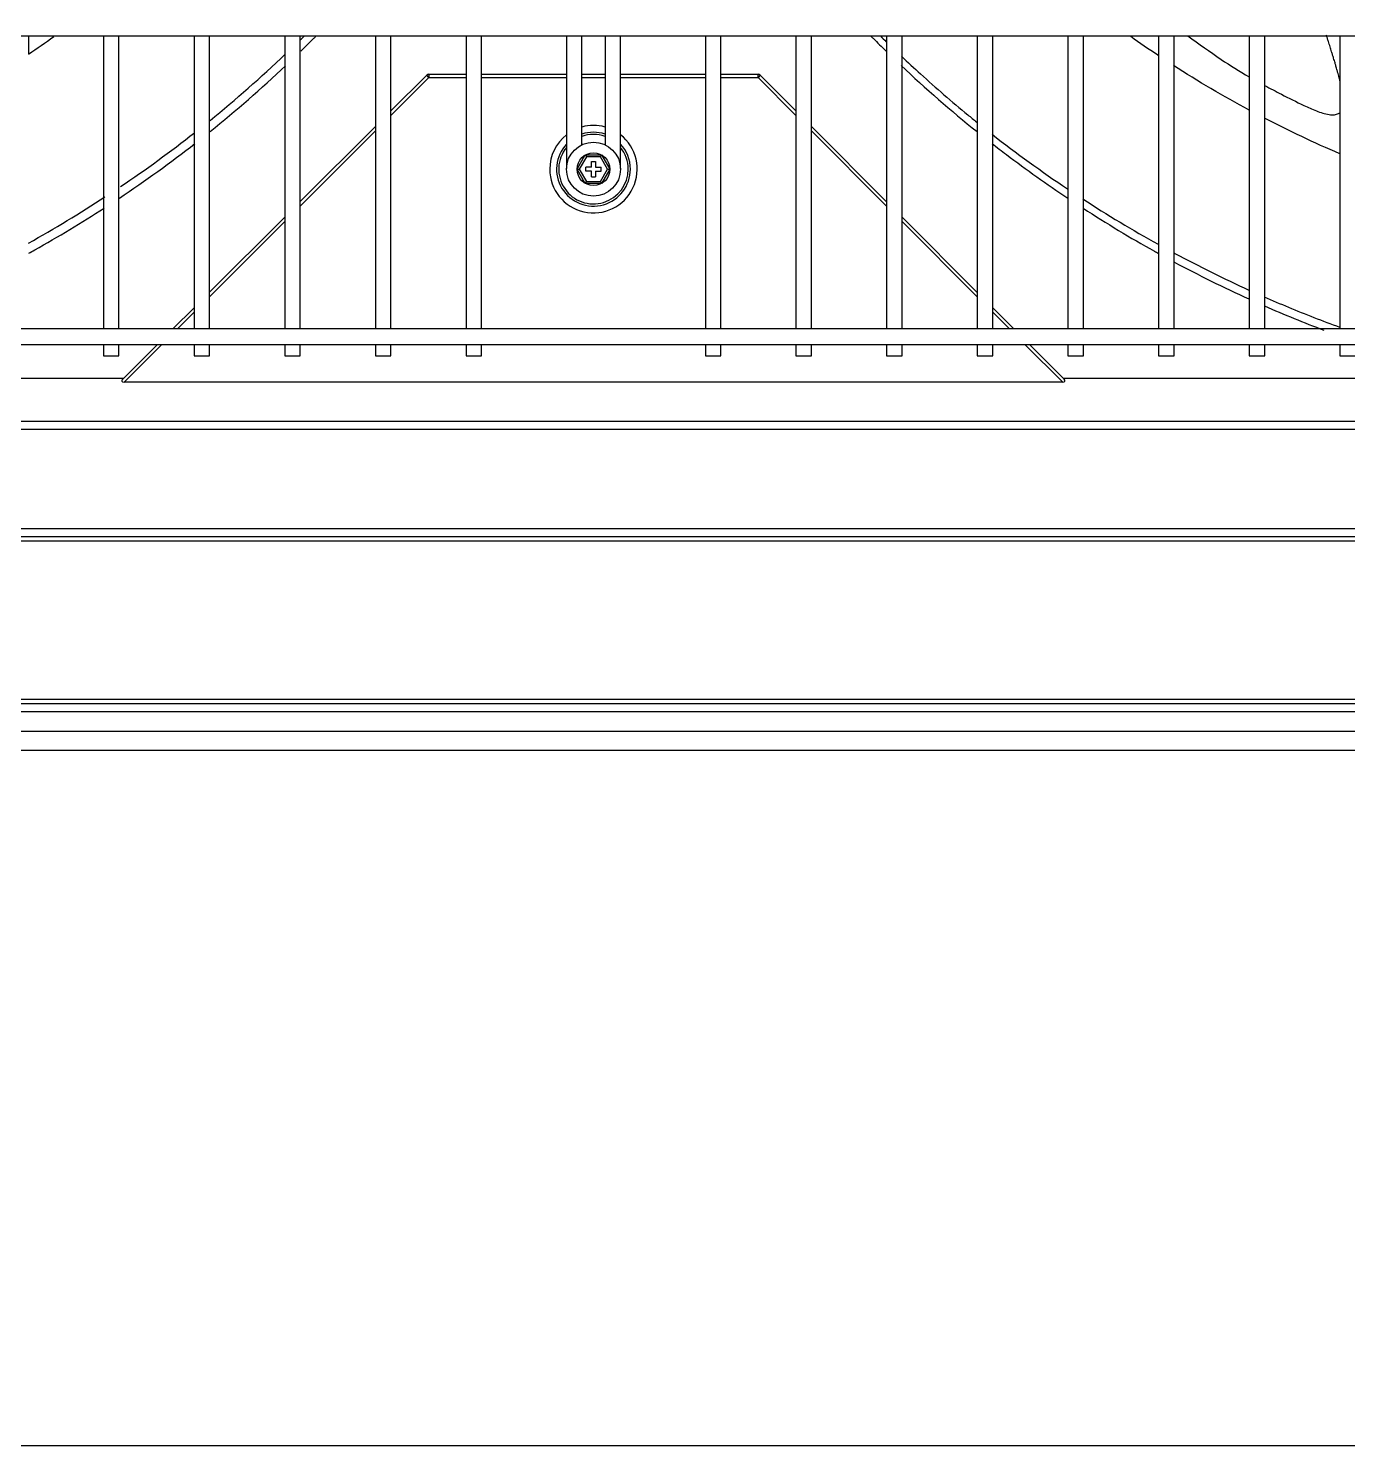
# Model space of a CAD drawing. Header units: millimetres. Extents: x 0 to 504600, y 0 to 118800.
# Drawn here: x 432891 to 433232.9, y 50319.6 to 50686.9 of the extents above; entities that cross this region are included whole.
import ezdxf

# ---------------------------------------------------------------- set-up
doc = ezdxf.new("R2010")
doc.units = ezdxf.units.MM
doc.header["$LTSCALE"] = 200
doc.layers.add('LG-AIRCON', color=240, linetype='Continuous')
doc.layers.add('PAD', color=5, linetype='Continuous')

# ---------------------------------------------------------------- blocks, each defined once
blk = doc.blocks.new('UXB1', base_point=(168674.67, -72229.04))
at = {"layer": 'LG-AIRCON', "color": 0}
for p, q in [((168081.96, -72041.9), (169266.49, -72041.9)), ((168528.01, -72041.9), (168528.01, -72046.62)), ((168547.46, -72041.9), (168547.46, -72117.89)), ((168551.46, -72117.89), (168551.46, -72041.9)), ((168570.96, -72041.9), (168570.96, -72117.89)), ((168574.96, -72117.89), (168574.96, -72041.9)), ((168594.45, -72041.9), (168594.45, -72117.89)), ((168598.45, -72117.89), (168598.45, -72041.9)), ((168617.95, -72041.9), (168617.95, -72117.89)), ((168621.95, -72117.89), (168621.95, -72041.9)), ((168641.45, -72041.9), (168641.45, -72117.89)), ((168645.45, -72117.89), (168645.45, -72041.9)), ((168667.44, -72041.9), (168667.44, -72053.25)), ((168671.44, -72053.25), (168671.44, -72041.9)), ((168677.44, -72041.9), (168677.44, -72053.25)), ((168681.43, -72053.25), (168681.43, -72041.9)), ((168703.44, -72041.9), (168703.44, -72117.89)), ((168707.44, -72117.89), (168707.44, -72041.9)), ((168726.93, -72041.9), (168726.93, -72117.89)), ((168730.93, -72117.89), (168730.93, -72041.9)), ((168750.43, -72041.9), (168750.43, -72117.89)), ((168754.43, -72117.89), (168754.43, -72041.9)), ((168773.93, -72041.9), (168773.93, -72117.89)), ((168777.92, -72117.89), (168777.92, -72041.9)), ((168797.42, -72041.9), (168797.42, -72117.89)), ((168801.42, -72117.89), (168801.42, -72041.9)), ((168820.92, -72041.9), (168820.92, -72117.89)), ((168824.92, -72117.89), (168824.92, -72041.9)), ((168844.41, -72041.9), (168844.41, -72117.89)), ((168848.41, -72117.89), (168848.41, -72041.9)), ((168867.91, -72041.9), (168867.91, -72117.89)), ((168621.95, -72061.41), (168631.22, -72052.14)), ((168621.95, -72062.54), (168631.78, -72052.71)), ((168631.78, -72052.71), (168631.22, -72052.14)), ((168631.78, -72051.91), (168641.45, -72051.91)), ((168631.78, -72051.91), (168631.78, -72052.71)), ((168631.78, -72052.71), (168641.45, -72052.71)), ((168645.45, -72051.91), (168667.44, -72051.91)), ((168645.45, -72052.71), (168667.44, -72052.71)), ((168667.44, -72053.25), (168667.44, -72056.07)), ((168671.44, -72051.91), (168677.44, -72051.91)), ((168671.44, -72052.71), (168677.44, -72052.71)), ((168671.44, -72056.07), (168671.44, -72053.25)), ((168677.44, -72053.25), (168677.44, -72056.08)), ((168681.43, -72051.91), (168703.44, -72051.91)), ((168681.43, -72052.71), (168703.44, -72052.71)), ((168681.43, -72056.08), (168681.43, -72053.25)), ((168707.43, -72051.91), (168717.09, -72051.91)), ((168707.43, -72052.71), (168717.09, -72052.71)), ((168717.09, -72052.71), (168717.09, -72051.91)), ((168717.66, -72052.14), (168717.09, -72052.71)), ((168717.09, -72052.71), (168726.93, -72062.55)), ((168717.66, -72052.14), (168726.93, -72061.41)), ((168667.44, -72056.07), (168667.44, -72059.73)), ((168671.44, -72059.73), (168671.44, -72056.07)), ((168677.44, -72056.08), (168677.44, -72059.73)), ((168681.43, -72059.73), (168681.43, -72056.08)), ((168681.43, -72056.08), (168681.43, -72056.08)), ((168667.44, -72059.73), (168667.44, -72062.56)), ((168671.44, -72062.56), (168671.44, -72059.73)), ((168677.44, -72059.73), (168677.44, -72062.56)), ((168681.43, -72059.73), (168681.43, -72059.73)), ((168681.43, -72062.56), (168681.43, -72059.73)), ((168598.45, -72084.9), (168617.95, -72065.41)), ((168667.44, -72062.56), (168667.44, -72076.3)), ((168671.44, -72070.16), (168671.44, -72062.56)), ((168677.44, -72062.56), (168677.44, -72070.16)), ((168681.43, -72076.35), (168681.43, -72062.56)), ((168730.93, -72065.41), (168750.43, -72084.91)), ((168598.45, -72086.04), (168617.95, -72066.54)), ((168730.93, -72066.55), (168750.43, -72086.04)), ((168670.19, -72076.49), (168672.31, -72072.81)), ((168672.6, -72073.31), (168670.77, -72076.49)), ((168672.31, -72072.81), (168676.56, -72072.81)), ((168672.31, -72072.81), (168672.6, -72073.31)), ((168676.27, -72073.31), (168672.6, -72073.31)), ((168676.27, -72073.31), (168676.56, -72072.81)), ((168678.11, -72076.49), (168676.27, -72073.31)), ((168676.56, -72072.81), (168678.69, -72076.49)), ((168672.31, -72080.17), (168670.19, -72076.49)), ((168670.19, -72076.49), (168670.77, -72076.49)), ((168670.77, -72076.49), (168672.6, -72079.67)), ((168673.94, -72075.99), (168672.44, -72075.99)), ((168672.44, -72076.99), (168672.44, -72075.99)), ((168673.94, -72076.99), (168672.44, -72076.99)), ((168673.94, -72074.49), (168674.94, -72074.49)), ((168673.94, -72075.99), (168673.94, -72074.49)), ((168673.94, -72078.49), (168673.94, -72076.99)), ((168674.94, -72074.49), (168674.94, -72075.99)), ((168674.94, -72075.99), (168676.44, -72075.99)), ((168674.94, -72076.99), (168674.94, -72078.49)), ((168674.94, -72076.99), (168676.44, -72076.99)), ((168676.27, -72079.67), (168678.11, -72076.49)), ((168676.44, -72076.99), (168676.44, -72075.99)), ((168678.69, -72076.49), (168676.56, -72080.17)), ((168678.11, -72076.49), (168678.69, -72076.49)), ((168672.31, -72080.17), (168672.6, -72079.67)), ((168676.56, -72080.17), (168672.31, -72080.17)), ((168672.6, -72079.67), (168676.27, -72079.67)), ((168673.94, -72078.49), (168674.94, -72078.49)), ((168676.27, -72079.67), (168676.56, -72080.17)), ((168574.96, -72108.4), (168594.45, -72088.9)), ((168574.96, -72109.53), (168594.45, -72090.04)), ((168754.43, -72088.91), (168773.92, -72108.41)), ((168754.43, -72090.04), (168773.93, -72109.54)), ((168565.46, -72117.89), (168570.96, -72112.4)), ((168566.6, -72117.89), (168570.96, -72113.53)), ((168777.92, -72112.41), (168783.41, -72117.89)), ((168777.92, -72113.54), (168782.28, -72117.89)), ((169201.5, -72117.89), (168146.95, -72117.89)), ((168146.95, -72121.89), (169201.5, -72121.89)), ((168547.46, -72121.89), (168547.46, -72124.89)), ((168551.46, -72124.89), (168551.46, -72121.89)), ((168552.46, -72130.89), (168561.46, -72121.89)), ((168552.79, -72131.69), (168562.6, -72121.89)), ((168570.96, -72121.89), (168570.96, -72124.89)), ((168574.96, -72124.89), (168574.96, -72121.89)), ((168594.45, -72121.89), (168594.45, -72124.89)), ((168598.45, -72124.89), (168598.45, -72121.89)), ((168617.95, -72121.89), (168617.95, -72124.89)), ((168621.95, -72124.89), (168621.95, -72121.89)), ((168641.45, -72121.89), (168641.45, -72124.89)), ((168645.45, -72124.89), (168645.45, -72121.89)), ((168703.44, -72121.89), (168703.44, -72124.89)), ((168707.44, -72124.89), (168707.44, -72121.89)), ((168726.93, -72121.89), (168726.93, -72124.89)), ((168730.93, -72124.89), (168730.93, -72121.89)), ((168750.43, -72121.89), (168750.43, -72124.89)), ((168754.43, -72124.89), (168754.43, -72121.89)), ((168773.93, -72121.89), (168773.93, -72124.89)), ((168777.92, -72124.89), (168777.92, -72121.89)), ((168786.28, -72121.89), (168796.08, -72131.69)), ((168787.41, -72121.89), (168796.41, -72130.89)), ((168797.42, -72121.89), (168797.42, -72124.89)), ((168801.42, -72124.89), (168801.42, -72121.89)), ((168820.92, -72121.89), (168820.92, -72124.89)), ((168824.92, -72124.89), (168824.92, -72121.89)), ((168844.41, -72121.89), (168844.41, -72124.89)), ((168848.41, -72124.89), (168848.41, -72121.89)), ((168867.91, -72121.89), (168867.91, -72124.89)), ((168547.46, -72124.89), (168551.46, -72124.89)), ((168570.96, -72124.89), (168574.96, -72124.89)), ((168594.45, -72124.89), (168598.45, -72124.89)), ((168617.95, -72124.89), (168621.95, -72124.89)), ((168641.45, -72124.89), (168645.45, -72124.89)), ((168703.44, -72124.89), (168707.44, -72124.89)), ((168726.93, -72124.89), (168730.93, -72124.89)), ((168750.43, -72124.89), (168754.43, -72124.89)), ((168773.93, -72124.89), (168777.92, -72124.89)), ((168797.42, -72124.89), (168801.42, -72124.89)), ((168820.92, -72124.89), (168824.92, -72124.89)), ((168844.41, -72124.89), (168848.41, -72124.89)), ((168867.91, -72124.89), (168871.91, -72124.89)), ((168552.66, -72130.69), (168444.46, -72130.69)), ((168796.08, -72131.69), (168552.79, -72131.69)), ((168904.43, -72130.69), (168796.21, -72130.69)), ((168150.18, -72141.81), (169198.7, -72141.81)), ((169200.23, -72143.93), (168148.66, -72143.93)), ((168148.72, -72169.6), (169200.16, -72169.6)), ((169200.16, -72171.73), (168148.72, -72171.73)), ((169200.16, -72172.85), (168148.72, -72172.85)), ((168148.72, -72213.84), (169200.16, -72213.84)), ((168148.72, -72214.96), (169200.16, -72214.96)), ((169200.16, -72217.08), (168148.72, -72217.08)), ((168094.22, -72222.16), (169255.13, -72222.16)), ((169255.13, -72227.16), (168094.22, -72227.16))]:
    blk.add_line(p, q, dxfattribs=at)
for radius in [7, 4.25, 4.25]:
    blk.add_circle((168674.44, -72076.49), radius, dxfattribs=at)
for centre, radius, start, end in [((168631.78, -72052.71), 0.8, 90, 135), ((168717.09, -72052.71), 0.8, 45, 90), ((168674.44, -72076.49), 11.33, 74.6551, 105.3394), ((168674.44, -72076.49), 11.33, 180, 51.8569), ((168674.44, -72076.49), 11.33, 128.1375, 180), ((168674.44, -72076.49), 9.56, 71.7356, 108.2643), ((168674.44, -72076.49), 9, 70.5432, 109.457), ((168674.44, -72076.49), 9.56, 137.0195, 0), ((168674.44, -72076.49), 9, 141.0356, 0), ((168674.44, -72076.49), 9.56, 0, 42.9806), ((168674.44, -72076.49), 9, 0, 38.9588)]:
    blk.add_arc(centre, radius, start, end, dxfattribs=at)
for centre, major_axis in [((168553.59, -72130.89), (1.37, 0.57)), ((168795.28, -72130.89), (-1.37, 0.57))]:
    blk.add_ellipse(centre, major_axis=major_axis, ratio=0.414214, start_param=2.356194, end_param=3.926991, dxfattribs=at)
for points in [[(168528.03, -72046.66), (168530.22, -72045.19), (168532.4, -72043.68), (168534.56, -72042.15)], [(168598.52, -72042.91), (168598.84, -72042.59), (168599.17, -72042.27), (168599.5, -72041.95)], [(168598.57, -72045.91), (168599.71, -72044.81), (168600.84, -72043.7), (168601.96, -72042.57)], [(168601.96, -72042.57), (168602.17, -72042.37), (168602.38, -72042.16), (168602.58, -72041.95)], [(168746.29, -72041.94), (168746.5, -72042.15), (168746.71, -72042.36), (168746.93, -72042.57)], [(168746.93, -72042.57), (168748.04, -72043.69), (168749.16, -72044.79), (168750.28, -72045.89)], [(168748.8, -72041.96), (168749.31, -72042.46), (168749.82, -72042.96), (168750.33, -72043.46)], [(168575.07, -72063.84), (168581.78, -72058.4), (168588.29, -72052.69), (168594.57, -72046.72)], [(168575.11, -72066.7), (168581.82, -72061.3), (168588.33, -72055.63), (168594.65, -72049.67)], [(168754.18, -72049.62), (168760.52, -72055.6), (168767.08, -72061.32), (168773.86, -72066.76)], [(168844.4, -72061.19), (168837.72, -72057.61), (168831.19, -72053.75), (168824.81, -72049.65)], [(168867.86, -72072.48), (168861.24, -72069.65), (168854.73, -72066.58), (168848.34, -72063.28)], [(168551.86, -72081.01), (168558.42, -72076.59), (168564.81, -72071.94), (168571.03, -72067.06)], [(168777.75, -72067.44), (168784.09, -72072.39), (168790.59, -72077.1), (168797.27, -72081.58)], [(168551.59, -72083.96), (168558.28, -72079.49), (168564.8, -72074.79), (168571.15, -72069.84)], [(168528.02, -72095.65), (168534.77, -72091.88), (168541.4, -72087.88), (168547.84, -72083.67)], [(168801.26, -72084.21), (168807.62, -72088.33), (168814.13, -72092.25), (168820.79, -72095.94)], [(168824.89, -72100.51), (168831.28, -72103.93), (168837.76, -72107.13), (168844.33, -72110.12)], [(168848.39, -72111.93), (168853.45, -72114.15), (168858.57, -72116.24), (168863.74, -72118.2)]]:
    blk.add_open_spline(points, degree=3, dxfattribs=at)
for points, knots in [([(168820.92, -72047.1), (168820.85, -72047.05), (168820.77, -72047), (168818.35, -72045.39), (168816.03, -72043.78), (168813.73, -72042.15)], [0, 0, 0, 0, 0.030043, 0.030043, 1, 1, 1, 1]), ([(168828.49, -72041.9), (168831.35, -72043.96), (168836.46, -72047.76), (168841.9, -72051.12), (168844.36, -72052.54)], [0, 0, 0, 0, 0.555414, 1, 1, 1, 1]), ([(168867.92, -72053.57), (168867.89, -72053.43), (168867.79, -72053.06), (168867.63, -72052.43), (168867.43, -72051.69), (168867.18, -72050.81), (168866.92, -72049.9), (168866.61, -72048.84), (168866.32, -72047.89), (168866.03, -72046.91), (168865.72, -72045.92), (168865.36, -72044.77), (168864.99, -72043.59), (168864.67, -72042.6), (168864.5, -72042.05), (168864.42, -72041.8)], [0, 0, 0, 0, 0.041171, 0.11053, 0.17989, 0.249249, 0.353288, 0.422648, 0.526687, 0.596046, 0.665406, 0.769445, 0.873484, 0.942844, 1, 1, 1, 1]), ([(168754.25, -72047.23), (168755.89, -72048.78), (168757.55, -72050.31), (168763.23, -72055.46), (168767.31, -72058.99), (168772.24, -72063.04), (168773.01, -72063.66), (168773.78, -72064.28)], [0, 0, 0, 0, 0.260082, 0.260082, 0.885277, 0.885277, 1, 1, 1, 1]), ([(168848.4, -72054.8), (168849.84, -72055.57), (168853.19, -72057.33), (168857.62, -72059.55), (168861.74, -72061.45), (168864.45, -72062.34), (168866.47, -72062.43), (168867.36, -72062.2), (168867.8, -72061.93), (168867.91, -72061.85)], [0, 0, 0, 0, 0.231844, 0.538128, 0.699931, 0.858126, 0.923343, 0.979536, 1, 1, 1, 1]), ([(168777.74, -72069.84), (168778.98, -72070.8), (168780.22, -72071.75), (168786.64, -72076.6), (168791.94, -72080.37), (168797.35, -72083.98)], [0, 0, 0, 0, 0.194449, 0.194449, 1, 1, 1, 1]), ([(168528.07, -72098.28), (168528.59, -72098), (168529.1, -72097.71), (168535.74, -72093.98), (168541.75, -72090.37), (168547.62, -72086.57)], [0, 0, 0, 0, 0.077105, 0.077105, 1, 1, 1, 1]), ([(168801.38, -72086.63), (168807.43, -72090.55), (168813.6, -72094.26), (168820.18, -72097.93), (168820.51, -72098.12), (168820.85, -72098.3)], [0, 0, 0, 0, 0.948829, 0.948829, 1, 1, 1, 1]), ([(168824.78, -72098.12), (168824.89, -72098.18), (168825, -72098.24), (168831.39, -72101.66), (168837.82, -72104.84), (168844.32, -72107.8)], [0, 0, 0, 0, 0.01719, 0.01719, 1, 1, 1, 1]), ([(168848.3, -72109.58), (168850.38, -72110.49), (168852.46, -72111.38), (168858.95, -72114.07), (168863.38, -72115.79), (168867.84, -72117.42)], [0, 0, 0, 0, 0.321462, 0.321462, 1, 1, 1, 1])]:
    blk.add_open_spline(points, degree=3, knots=knots, dxfattribs=at)

msp = doc.modelspace()

# ---------------------------------------------------------------- linework, layer by layer
at = {"layer": 'PAD'}
msp.add_lwpolyline([(430699.72, 52719.58), (430699.72, 50319.58), (435499.39, 50319.58), (435499.39, 52719.58)], close=True, dxfattribs=at)

# ---------------------------------------------------------------- block references
at = {"layer": 'LG-AIRCON', "color": 7}
msp.add_blockref('UXB1', (433037.69, 50497.81), dxfattribs=at)

doc.saveas('drawing.dxf')
